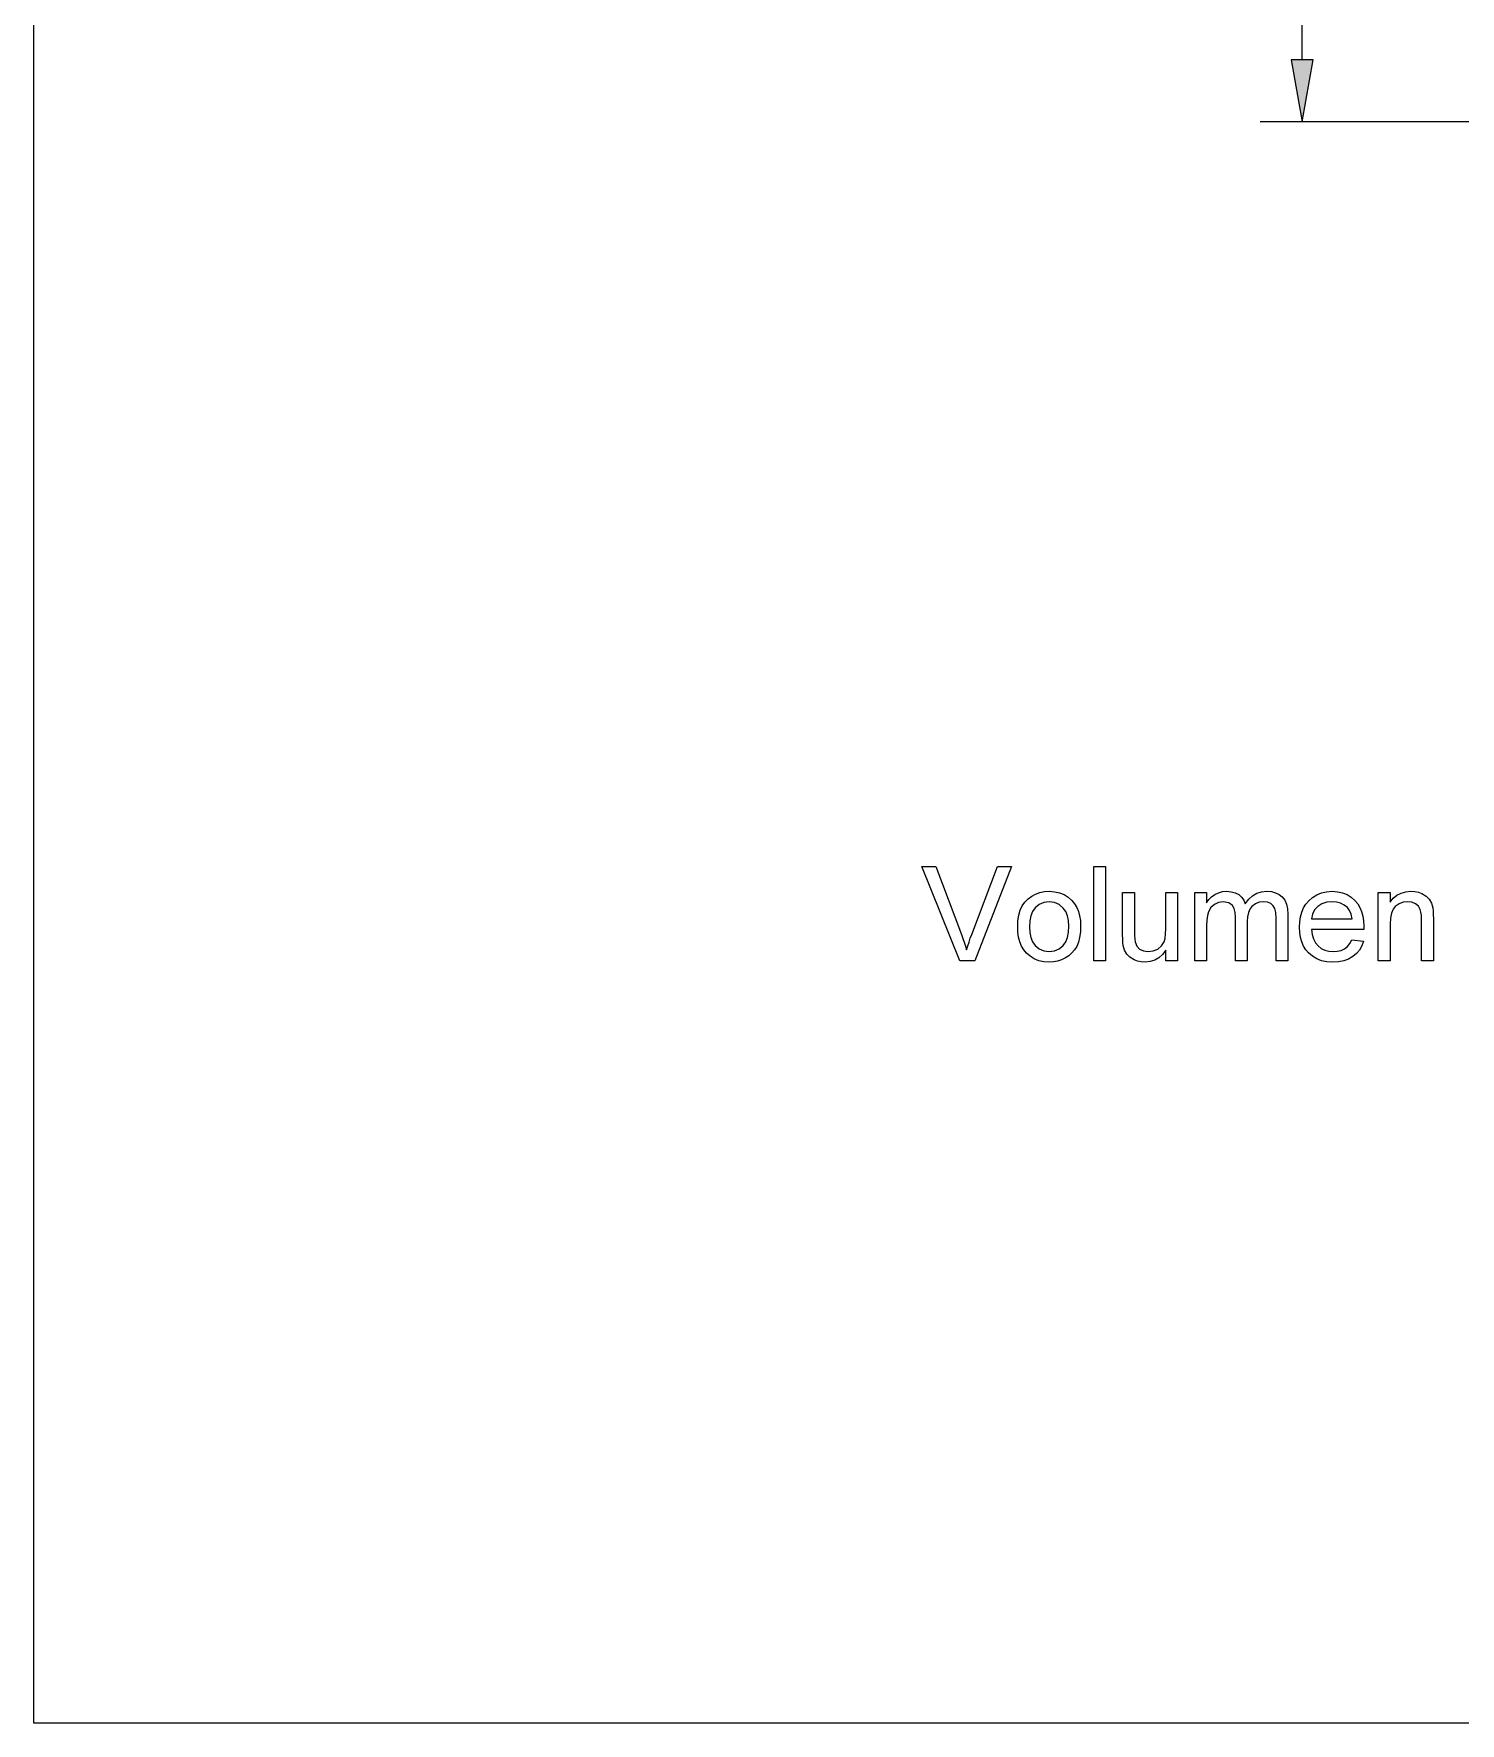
# Model space of a CAD drawing. Header units: millimetres. Extents: x 5 to 286, y 5 to 409.
# Drawn here: x 5 to 73, y 5 to 85.5 of the extents above; entities that cross this region are included whole.
import ezdxf

# ---------------------------------------------------------------- set-up
doc = ezdxf.new("R2010")
doc.units = ezdxf.units.MM
doc.header["$LTSCALE"] = 0.2
doc.layers.add('DIMENSIONS', color=2, linetype='Continuous')
doc.layers.add('TEXT', color=2, linetype='Continuous')
doc.layers.add('OUTLINE', color=7, linetype='Continuous', lineweight=25)

msp = doc.modelspace()

# ---------------------------------------------------------------- linework, layer by layer
at = {"layer": 'DIMENSIONS', "lineweight": 13, "ltscale": 0.417282}
msp.add_line((65.463, 84.261), (65.463, 100.952), dxfattribs=at)
at = {"layer": 'DIMENSIONS', "lineweight": 13}
msp.add_line((110.464, 81.307), (63.463, 81.307), dxfattribs=at)
msp.add_lwpolyline([(64.942, 84.261), (65.463, 81.307), (65.984, 84.261)], close=True, dxfattribs=at)
msp.add_solid([(64.942, 84.261), (65.463, 81.307), (64.942, 84.261), (65.984, 84.261)], dxfattribs=at)
at = {"layer": 'OUTLINE'}
for p, q in [((5, 5), (5, 409)), ((286, 5), (5, 5))]:
    msp.add_line(p, q, dxfattribs=at)
at = {"layer": 'TEXT', "lineweight": 13}
for points in [[(49.136, 41.331), (47.326, 45.831), (47.997, 45.831), (49.219, 42.592), (49.29, 42.4), (49.354, 42.215), (49.413, 42.036), (49.466, 41.862), (49.521, 42.045), (49.58, 42.227), (49.643, 42.41), (49.71, 42.592), (50.935, 45.831), (51.606, 45.831), (49.862, 41.331)], [(55.526, 41.331), (55.526, 45.831), (56.089, 45.831), (56.089, 41.331)], [(51.901, 42.956), (51.915, 43.242), (51.956, 43.502), (52.025, 43.737), (52.121, 43.945), (52.245, 44.128), (52.396, 44.285), (52.568, 44.414), (52.755, 44.515), (52.957, 44.586), (53.173, 44.629), (53.403, 44.644), (53.658, 44.626), (53.893, 44.574), (54.109, 44.486), (54.305, 44.364), (54.482, 44.207), (54.61, 44.052), (54.715, 43.879), (54.797, 43.688), (54.855, 43.477), (54.89, 43.249), (54.901, 43.002), (54.89, 42.707), (54.855, 42.445), (54.797, 42.216), (54.716, 42.021), (54.613, 41.853), (54.488, 41.704), (54.343, 41.575), (54.176, 41.466), (53.995, 41.38), (53.806, 41.318), (53.609, 41.281), (53.403, 41.269), (53.145, 41.286), (52.906, 41.338), (52.689, 41.425), (52.492, 41.547), (52.316, 41.703), (52.189, 41.859), (52.086, 42.036), (52.005, 42.234), (51.947, 42.453), (51.913, 42.694)], [(58.964, 41.331), (58.964, 41.844), (58.807, 41.637), (58.63, 41.476), (58.431, 41.361), (58.211, 41.292), (57.971, 41.269), (57.791, 41.281), (57.618, 41.317), (57.454, 41.378), (57.245, 41.502), (57.097, 41.654), (56.998, 41.839), (56.934, 42.062), (56.916, 42.191), (56.905, 42.361), (56.901, 42.574), (56.901, 44.581), (57.464, 44.581), (57.464, 42.802), (57.468, 42.549), (57.479, 42.357), (57.497, 42.228), (57.576, 42.037), (57.712, 41.891), (57.896, 41.799), (58.119, 41.769), (58.355, 41.8), (58.575, 41.894), (58.756, 42.042), (58.876, 42.235), (58.925, 42.401), (58.954, 42.61), (58.964, 42.862), (58.964, 44.581), (59.526, 44.581), (59.526, 41.331)], [(60.339, 41.331), (60.339, 44.581), (60.901, 44.581), (60.901, 44.092), (61.011, 44.247), (61.143, 44.38), (61.297, 44.492), (61.469, 44.576), (61.656, 44.627), (61.858, 44.644), (62.079, 44.626), (62.271, 44.574), (62.435, 44.488), (62.57, 44.37), (62.675, 44.225), (62.751, 44.053), (62.916, 44.265), (63.1, 44.431), (63.302, 44.549), (63.524, 44.62), (63.764, 44.644), (63.994, 44.627), (64.195, 44.577), (64.369, 44.493), (64.514, 44.376), (64.629, 44.225), (64.711, 44.038), (64.76, 43.814), (64.776, 43.555), (64.776, 41.331), (64.214, 41.331), (64.214, 43.355), (64.2, 43.635), (64.16, 43.824), (64.085, 43.954), (63.966, 44.056), (63.813, 44.122), (63.635, 44.144), (63.419, 44.119), (63.229, 44.044), (63.065, 43.918), (62.966, 43.789), (62.896, 43.626), (62.853, 43.428), (62.839, 43.197), (62.839, 41.331), (62.276, 41.331), (62.276, 43.418), (62.261, 43.639), (62.217, 43.821), (62.142, 43.962), (61.965, 44.098), (61.703, 44.144), (61.48, 44.113), (61.275, 44.022), (61.105, 43.873), (60.99, 43.668), (60.941, 43.49), (60.911, 43.267), (60.901, 42.997), (60.901, 41.331)], [(67.832, 42.331), (68.384, 42.269), (68.3, 42.044), (68.187, 41.846), (68.045, 41.675), (67.874, 41.531), (67.674, 41.416), (67.449, 41.334), (67.199, 41.285), (66.922, 41.269), (66.643, 41.286), (66.387, 41.338), (66.156, 41.426), (65.949, 41.548), (65.766, 41.705), (65.636, 41.86), (65.529, 42.035), (65.446, 42.229), (65.386, 42.443), (65.351, 42.676), (65.339, 42.929), (65.351, 43.19), (65.387, 43.431), (65.447, 43.652), (65.531, 43.853), (65.639, 44.033), (65.771, 44.193), (65.953, 44.355), (66.157, 44.482), (66.381, 44.572), (66.626, 44.626), (66.891, 44.644), (67.147, 44.626), (67.385, 44.574), (67.602, 44.486), (67.8, 44.364), (67.979, 44.206), (68.108, 44.05), (68.214, 43.875), (68.296, 43.68), (68.354, 43.465), (68.39, 43.23), (68.401, 42.976), (68.398, 42.831), (65.901, 42.831), (65.933, 42.589), (65.997, 42.377), (66.092, 42.195), (66.219, 42.043), (66.371, 41.923), (66.54, 41.837), (66.728, 41.786), (66.933, 41.769), (67.134, 41.784), (67.315, 41.828), (67.476, 41.903), (67.615, 42.01), (67.734, 42.153)], [(69.089, 41.331), (69.089, 44.581), (69.651, 44.581), (69.651, 44.12), (69.802, 44.309), (69.976, 44.455), (70.175, 44.56), (70.398, 44.623), (70.646, 44.644), (70.829, 44.632), (71.003, 44.597), (71.166, 44.538), (71.373, 44.416), (71.52, 44.262), (71.62, 44.076), (71.685, 43.856), (71.701, 43.73), (71.711, 43.552), (71.714, 43.323), (71.714, 41.331), (71.151, 41.331), (71.151, 43.285), (71.144, 43.488), (71.124, 43.654), (71.089, 43.782), (71.002, 43.931), (70.867, 44.045), (70.693, 44.119), (70.492, 44.144), (70.274, 44.119), (70.077, 44.045), (69.9, 43.923), (69.791, 43.788), (69.714, 43.603), (69.667, 43.369), (69.651, 43.085), (69.651, 41.331)], [(52.464, 42.957), (52.481, 42.678), (52.531, 42.436), (52.614, 42.232), (52.731, 42.065), (52.924, 41.9), (53.149, 41.802), (53.403, 41.769), (53.656, 41.802), (53.879, 41.901), (54.072, 42.066), (54.189, 42.235), (54.272, 42.442), (54.322, 42.689), (54.339, 42.975), (54.322, 43.245), (54.272, 43.481), (54.188, 43.682), (54.07, 43.847), (53.877, 44.012), (53.655, 44.111), (53.403, 44.144), (53.149, 44.111), (52.924, 44.013), (52.731, 43.849), (52.614, 43.682), (52.531, 43.478), (52.481, 43.237)], [(65.901, 43.331), (67.839, 43.331), (67.797, 43.549), (67.723, 43.728), (67.616, 43.866), (67.466, 43.988), (67.294, 44.074), (67.101, 44.126), (66.888, 44.144), (66.632, 44.119), (66.406, 44.045), (66.207, 43.922), (66.05, 43.758), (65.948, 43.561)]]:
    msp.add_lwpolyline(points, close=True, dxfattribs=at)

doc.saveas('drawing.dxf')
